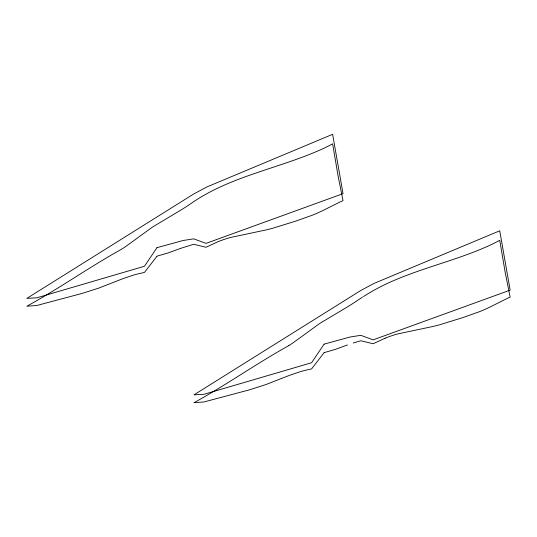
<?xml version="1.0" encoding="UTF-8"?>
<svg xmlns="http://www.w3.org/2000/svg" width="537" height="537" viewBox="0 0 537 537"><rect width="100%" height="100%" fill="white"/><g stroke="black" fill="none" stroke-linecap="round" stroke-linejoin="round"><path stroke-width="0.81" d="M156.878 256.324L144.473 272.413L137.915 273.91A117.522 85.564 -41.3 0 0 132.767 275.333L122.416 278.857L98.707 288.121L82.322 293.356L36.872 305.472L26.85 306.211C59.265 288.523 89.37 267.07 121.637 249.168A139.472 77.221 -62 0 0 125.685 246.53L152.582 227.003L181.278 209.833A299.284 165.711 -62 0 0 189.521 204.55C229.225 176.143 278.723 168.779 322.442 148.937A189.011 124.94 -51.5 0 0 332.625 143.829L338.149 176.331L343.036 200.643A109.689 75.824 -47.4 0 0 339.706 202.14L322.428 210.779A143.587 99.251 -47.4 0 1 312.125 215.297L295.484 221.197L272.487 228.306A233.79 161.603 -47.4 0 1 265.694 230.024L230.447 237.482A114.837 79.375 -47.4 0 0 218.062 241.69L206.04 247.262L193.703 244.275L180.701 248.342M323.992 352.809L311.588 368.892L305.023 370.389A117.522 85.564 -41.3 0 0 299.874 371.812L289.53 375.343L265.815 384.599L249.43 389.842L203.986 401.958L193.964 402.69C226.359 384.982 256.471 363.536 288.752 345.653M363.596 296.511C401.978 271.433 448.341 264.285 489.549 245.422A189.011 124.94 -51.5 0 0 499.739 240.308L505.263 272.816L510.15 297.122A109.689 75.824 -47.4 0 0 506.821 298.619L489.543 307.258A143.587 99.251 -47.4 0 1 479.239 311.782L462.592 317.676L439.602 324.791A233.79 161.603 -47.4 0 1 432.802 326.503L397.555 333.96A114.837 79.375 -47.4 0 0 385.177 338.176M362.562 297.142L362.911 296.934M361.871 297.558L356.635 301.029A299.284 165.711 -62 0 1 348.392 306.312L344.183 308.856M343.787 309.09L319.696 323.482L292.799 343.015A139.472 77.221 -62 0 1 288.752 345.653M385.177 338.189L373.148 343.74L360.817 340.753L353.205 343.009M180.338 248.49L167.88 253.021L156.999 256.149M347.446 344.969L334.987 349.5L324.106 352.634M156.999 247.651L144.473 266.258L36.872 297.793L26.85 298.384L193.723 193.971L207.054 186.876L332.625 134.31L343.036 193.649L206.04 243.382L193.703 238.844L183.07 240.516L156.999 247.651M324.106 344.13L311.588 362.743L203.986 394.279L193.964 394.863L360.837 290.45L374.161 283.361L499.739 230.789L510.15 290.128L373.148 339.861L360.817 335.323L350.178 336.994L324.106 344.13"/></g></svg>
